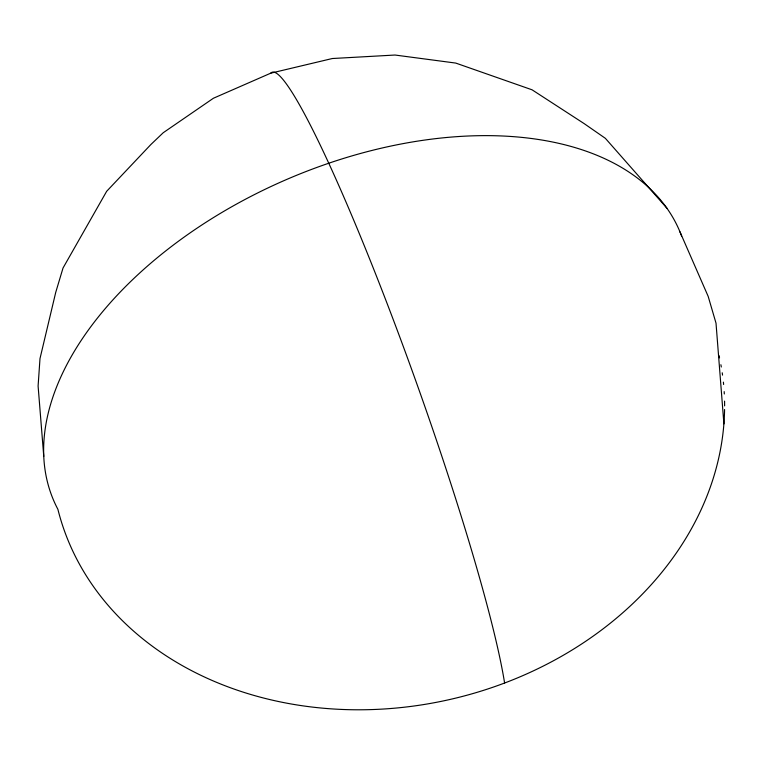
<?xml version="1.0" encoding="UTF-8"?>
<svg xmlns="http://www.w3.org/2000/svg" width="762" height="762" viewBox="0 0 762 762"><rect width="100%" height="100%" fill="white"/><g stroke="black" fill="none" stroke-linecap="round" stroke-linejoin="round"><path stroke-width="1.14" d="M666.883 208.169L605.361 138.322L584.13 123.596L532.067 89.811L455.743 63.075L395.021 55.035L332.318 58.522L270.777 73.162L213.427 98.241L163.239 132.721L150.876 144.523L106.67 191.291L63.027 268.014L55.74 292.332L39.995 358.578L38.1 386.02L43.767 456.409M679.971 231.867L708.184 296.408L716.013 323.164L723.9 423.872M681.666 236.182A340.747 202.416 -23.4 0 0 283.883 180.67A340.747 202.416 -23.4 0 0 57.893 509.311A339.404 276.454 -12.5 0 0 419.262 705.25A339.404 276.454 -12.5 0 0 724.576 409.508M270.777 73.162A344.424 31.813 70.4 0 1 387.763 305.2A344.424 31.813 70.4 0 1 504.596 683.019M720.89 364.722A339.404 276.454 -12.5 0 1 721.3 367.017M722.224 372.789A339.404 276.454 -12.5 0 1 722.547 375.114M723.395 382.143A339.404 276.454 -12.5 0 1 723.624 384.496M724.176 391.601A339.404 276.454 -12.5 0 1 724.31 393.973M724.567 401.126A339.404 276.454 -12.5 0 1 724.614 405.908M719.033 355.654A339.404 276.454 -12.5 0 1 719.538 357.902"/></g></svg>
